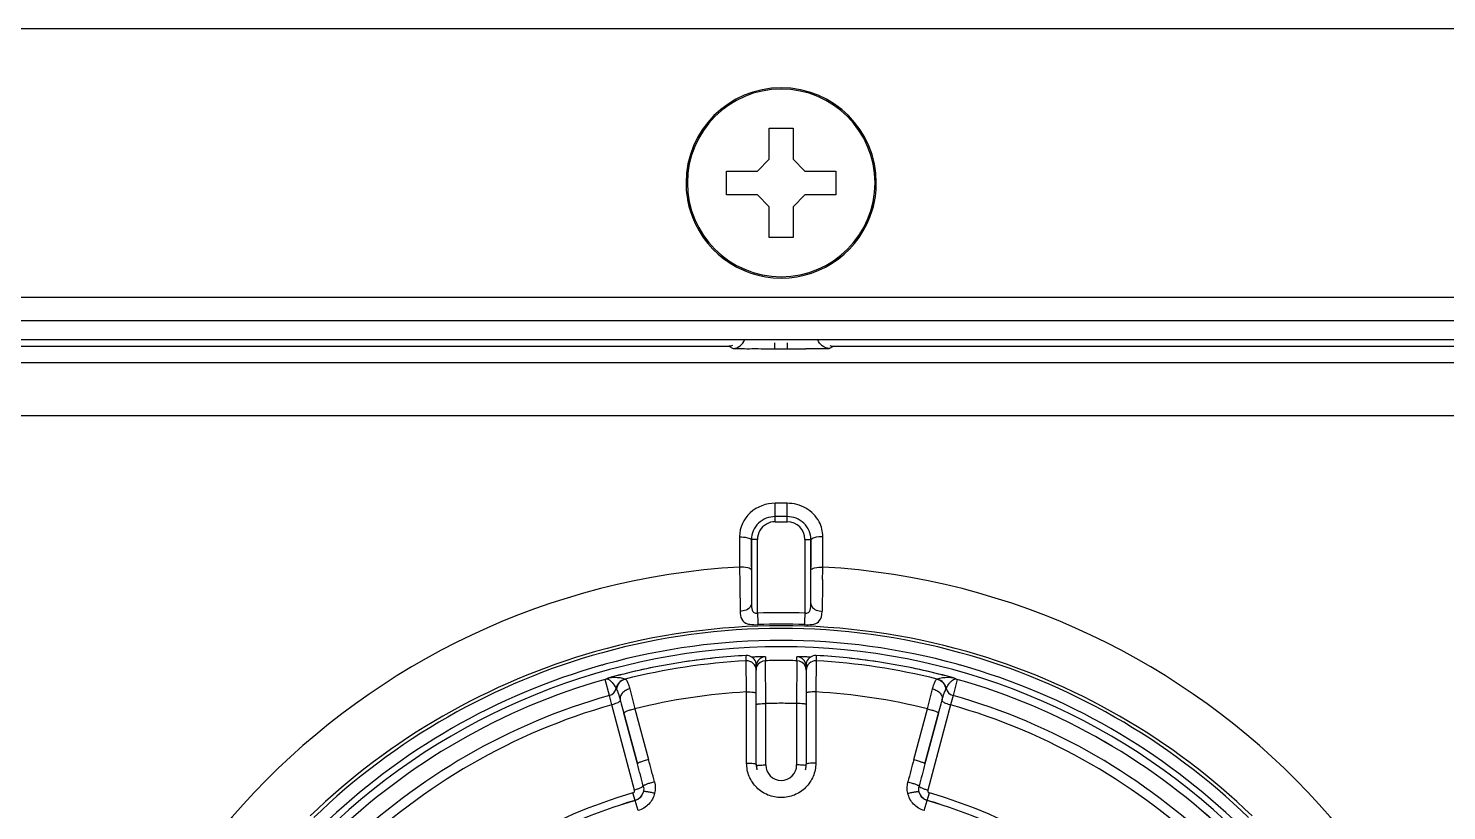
# Model space of a CAD drawing. Header units: millimetres. Extents: x -1584 to 3730, y -1918 to 2655.
# Drawn here: x 463.9 to 523.5, y -80.4 to -47.5 of the extents above; entities that cross this region are included whole.
import ezdxf

# ---------------------------------------------------------------- set-up
doc = ezdxf.new("R2010")
doc.units = ezdxf.units.MM
doc.header["$LTSCALE"] = 65.395
doc.layers.get('0').update_dxf_attribs({"linetype": 'CONTINUOUS'})
doc.layers.add('ASSI', color=7, linetype='CONTINUOUS')
doc.layers.add('GEOM', color=7, linetype='CONTINUOUS')

msp = doc.modelspace()

# ---------------------------------------------------------------- linework, layer by layer
at = {"linetype": 'Continuous'}
for p, q in [((118.459, -47.45), (875.459, -47.45)), ((495.059, -51.65), (496.059, -51.65)), ((495.059, -52.431), (495.059, -51.65)), ((496.059, -51.65), (496.059, -52.431)), ((495.059, -52.95), (495.059, -52.431)), ((496.059, -52.431), (496.059, -52.95)), ((494.559, -53.45), (495.059, -52.95)), ((496.059, -52.95), (496.559, -53.45)), ((493.259, -53.95), (493.259, -53.45)), ((493.259, -53.45), (494.04, -53.45)), ((494.04, -53.45), (494.559, -53.45)), ((496.559, -53.45), (497.078, -53.45)), ((497.078, -53.45), (497.859, -53.45)), ((497.859, -53.45), (497.859, -53.95)), ((493.259, -54.45), (493.259, -53.95)), ((497.859, -53.95), (497.859, -54.45)), ((494.04, -54.45), (493.259, -54.45)), ((494.559, -54.45), (494.04, -54.45)), ((495.059, -54.95), (494.559, -54.45)), ((496.559, -54.45), (496.059, -54.95)), ((497.078, -54.45), (496.559, -54.45)), ((497.859, -54.45), (497.078, -54.45)), ((495.059, -55.469), (495.059, -54.95)), ((496.059, -54.95), (496.059, -55.469)), ((495.059, -56.25), (495.059, -55.469)), ((496.059, -55.469), (496.059, -56.25)), ((496.059, -56.25), (495.059, -56.25))]:
    msp.add_line(p, q, dxfattribs=at)
at = {"layer": 'ASSI', "linetype": 'Continuous'}
for radius, start, end in [(4, 0, 180), (4, 0, 180), (4, 0, 180), (3.945, 0, 180), (4, 180, 196.27284), (4, 180, 196.30632), (3.945, 180, 360), (4, 343.72716, 360), (4, 343.72716, 360), (4, 343.69368, 360), (4, 196.27284, 343.72716), (4, 196.30632, 343.69368)]:
    msp.add_arc((495.559, -53.95), radius, start, end, dxfattribs=at)
at = {"layer": 'GEOM', "linetype": 'Continuous'}
for p, q in [((109.959, -58.75), (881.159, -58.75)), ((877.159, -59.75), (113.959, -59.75)), ((877.159, -60.55), (113.959, -60.55)), ((412.76, -60.819), (493.358, -60.819)), ((493.358, -60.819), (493.537, -60.909)), ((495.287, -60.924), (495.287, -60.673)), ((495.83, -60.924), (495.83, -60.673)), ((497.58, -60.909), (497.76, -60.819)), ((497.76, -60.819), (578.358, -60.819)), ((495.287, -60.924), (495.83, -60.924)), ((495.83, -60.924), (496.088, -60.924)), ((883.596, -61.522), (107.953, -61.522)), ((799.559, -63.745), (191.559, -63.745)), ((495.809, -67.425), (495.309, -67.425)), ((495.309, -67.985), (495.309, -67.425)), ((495.809, -67.985), (495.809, -67.425)), ((495.809, -67.985), (495.309, -67.985)), ((495.309, -68.2), (495.309, -67.985)), ((495.309, -68.2), (495.809, -68.2)), ((495.809, -68.2), (495.809, -67.985)), ((493.809, -68.821), (493.809, -68.982)), ((493.809, -68.982), (493.809, -70.108)), ((494.559, -68.95), (494.309, -68.95)), ((494.309, -70.108), (494.309, -68.982)), ((494.309, -68.982), (494.309, -70.108)), ((494.559, -70.237), (494.559, -68.95)), ((496.559, -68.95), (496.559, -70.238)), ((496.559, -68.95), (496.809, -68.95)), ((496.809, -70.108), (496.809, -68.982)), ((496.809, -70.108), (496.809, -68.982)), ((496.809, -68.982), (496.809, -70.108)), ((497.309, -68.982), (497.309, -68.821)), ((497.309, -69.267), (497.309, -68.982)), ((497.309, -69.691), (497.309, -69.267)), ((497.309, -70.108), (497.309, -69.691)), ((493.809, -70.108), (493.819, -70.819)), ((494.309, -70.108), (494.309, -70.237)), ((494.309, -70.237), (494.309, -70.77)), ((494.559, -71.635), (494.559, -70.237)), ((496.559, -70.238), (496.559, -71.635)), ((496.809, -70.238), (496.809, -70.108)), ((496.809, -70.238), (496.809, -70.108)), ((496.809, -70.634), (496.809, -70.238)), ((496.809, -70.238), (496.809, -70.238)), ((497.301, -70.636), (497.307, -70.242)), ((497.307, -70.242), (497.309, -70.108)), ((494.309, -70.77), (494.309, -71.364)), ((496.809, -71.019), (496.809, -70.634)), ((494.309, -71.364), (494.309, -71.635)), ((496.809, -71.36), (496.809, -71.019)), ((496.809, -71.635), (496.809, -71.36)), ((493.831, -71.643), (493.835, -71.97)), ((494.559, -72.046), (494.559, -71.635)), ((494.559, -72.046), (494.573, -72.432)), ((496.559, -72.046), (496.544, -72.431)), ((496.559, -71.635), (496.559, -72.046)), ((494.573, -72.432), (494.577, -72.531)), ((496.544, -72.431), (496.541, -72.53)), ((494.087, -73.885), (494.087, -73.828)), ((494.087, -73.828), (494.087, -73.828)), ((494.087, -74.051), (494.087, -73.885)), ((494.899, -73.883), (494.899, -74.046)), ((496.219, -74.046), (496.218, -73.883)), ((497.03, -73.828), (497.03, -73.972)), ((497.03, -73.828), (497.03, -73.828)), ((494.106, -75.359), (494.087, -74.051)), ((494.509, -74.283), (494.509, -74.227)), ((494.509, -74.283), (494.509, -74.227)), ((494.509, -74.45), (494.509, -74.283)), ((494.509, -74.446), (494.509, -74.283)), ((494.509, -74.283), (494.509, -74.446)), ((494.509, -74.365), (494.509, -74.283)), ((494.509, -74.446), (494.509, -74.365)), ((494.509, -75.403), (494.509, -74.45)), ((494.909, -75.848), (494.899, -74.046)), ((496.219, -74.046), (496.209, -75.848)), ((496.609, -74.227), (496.609, -74.283)), ((496.609, -74.227), (496.609, -74.283)), ((496.609, -74.283), (496.609, -74.371)), ((496.609, -74.283), (496.609, -74.446)), ((496.609, -74.446), (496.609, -74.283)), ((496.609, -74.283), (496.609, -74.364)), ((496.609, -74.364), (496.609, -74.446)), ((496.609, -74.371), (496.609, -74.45)), ((496.609, -74.45), (496.609, -75.403)), ((497.031, -74.051), (497.011, -75.359)), ((497.03, -73.972), (497.031, -74.051)), ((488.153, -74.834), (488.153, -74.833)), ((488.333, -75.506), (488.153, -74.834)), ((488.22, -74.808), (488.22, -74.807)), ((488.309, -74.773), (488.309, -74.773)), ((502.965, -74.834), (502.784, -75.506)), ((502.897, -74.807), (502.809, -74.773)), ((502.809, -74.773), (502.809, -74.773)), ((502.897, -74.808), (502.897, -74.807)), ((502.965, -74.834), (502.965, -74.833)), ((488.434, -75.902), (488.333, -75.506)), ((488.792, -75.697), (488.836, -75.861)), ((488.801, -75.728), (488.792, -75.697)), ((489.191, -75.229), (489.41, -76.066)), ((494.106, -78.356), (494.106, -75.359)), ((494.509, -75.798), (494.509, -75.403)), ((494.509, -75.511), (494.509, -75.403)), ((494.509, -75.798), (494.509, -75.511)), ((496.609, -75.403), (496.609, -75.798)), ((496.609, -75.403), (496.609, -75.511)), ((496.609, -75.511), (496.609, -75.798)), ((497.011, -75.359), (497.012, -78.356)), ((501.708, -76.066), (501.926, -75.229)), ((502.281, -75.861), (502.325, -75.697)), ((502.325, -75.697), (502.317, -75.728)), ((502.784, -75.506), (502.683, -75.902)), ((489.395, -79.486), (488.434, -75.902)), ((488.836, -75.861), (488.94, -76.249)), ((488.94, -76.249), (489.512, -78.384)), ((489.512, -78.384), (488.94, -76.249)), ((489.41, -76.066), (489.982, -78.201)), ((494.509, -75.887), (494.509, -75.798)), ((494.509, -75.887), (494.509, -75.798)), ((494.509, -76.816), (494.509, -75.887)), ((494.509, -76.816), (494.509, -75.887)), ((494.509, -76.816), (494.509, -75.887)), ((494.909, -78.43), (494.909, -75.848)), ((496.209, -75.848), (496.209, -78.43)), ((496.609, -75.798), (496.609, -75.887)), ((496.609, -75.798), (496.609, -75.887)), ((496.609, -75.887), (496.609, -76.816)), ((496.609, -75.887), (496.609, -76.816)), ((501.136, -78.201), (501.708, -76.066)), ((501.605, -78.384), (502.177, -76.249)), ((502.177, -76.249), (501.605, -78.384)), ((502.683, -75.902), (501.723, -79.486)), ((502.177, -76.249), (502.281, -75.861)), ((494.509, -78.4), (494.509, -76.816)), ((494.509, -78.4), (494.509, -76.816)), ((494.509, -78.4), (494.509, -76.816)), ((496.609, -76.816), (496.609, -78.4)), ((496.609, -76.816), (496.609, -78.4)), ((489.418, -79.922), (489.327, -79.609)), ((501.699, -79.922), (501.791, -79.609)), ((489.419, -79.927), (489.418, -79.922)), ((489.544, -80.353), (489.419, -79.927)), ((501.574, -80.353), (501.698, -79.927)), ((501.699, -79.922), (501.698, -79.927))]:
    msp.add_line(p, q, dxfattribs=at)
for points in [[(488.22, -74.807), (488.195, -74.818), (488.153, -74.833)], [(488.309, -74.773), (488.296, -74.777), (488.22, -74.807)], [(502.965, -74.833), (502.922, -74.818), (502.897, -74.807)]]:
    msp.add_lwpolyline(points, dxfattribs=at)
for centre, radius, start, end in [((495.286, 135.181), 196.105, 269.8706, 270.00036), ((495.876, 111.335), 172.259, 270.0704, 270.2394), ((495.309, -68.95), 0.75, 119.78908, 180), ((495.309, -68.95), 0.75, 90, 119.78908), ((495.809, -68.95), 0.75, 0, 90), ((495.559, -100.575), 30.517, 93.28787, 179.73209), ((495.559, -100.575), 30.517, 0.26786, 86.7124), ((938.881, -77.315), 441.631, 179.13344, 179.30648), ((495.558, -99.455), 27.427, 87.90858, 92.0875), ((495.559, -101.089), 28.514, 74.12196, 105.87857), ((495.559, -100.95), 28.259, 74.57922, 105.42078), ((495.558, -98.708), 26.196, 87.84948, 92.14649), ((495.559, -100.95), 27.759, 90, 105.45695), ((495.559, -100.95), 27.759, 74.54299, 90), ((495.56, -101.094), 28.519, 105.87756, 133.98437), ((495.559, -100.95), 28.259, 105.42078, 134.06976), ((495.559, -100.95), 27.493, 90, 134.17774), ((495.559, -100.95), 27.493, 90, 134.17774), ((495.559, -100.95), 27.162, 93.10585, 104.11354), ((495.559, -100.95), 27.162, 93.10585, 98.60345), ((494.108, -74.23), 0.403, 74.55904, 93.03278), ((494.108, -74.229), 0.402, 56.39464, 74.44752), ((494.909, -74.283), 0.4, 91.39954, 157.83989), ((495.559, -100.95), 27.493, 45.82226, 90), ((495.559, -100.95), 27.493, 45.82226, 90), ((496.209, -74.283), 0.4, 22.16011, 88.60043), ((497.009, -74.229), 0.402, 105.55256, 123.60531), ((497.009, -74.23), 0.403, 86.96722, 105.44104), ((495.559, -100.95), 27.162, 75.88646, 86.89415), ((495.559, -100.95), 27.162, 81.39655, 86.89415), ((495.559, -100.95), 28.259, 45.93023, 74.57922), ((495.558, -101.094), 28.519, 46.01617, 74.12298), ((495.559, -100.95), 27.759, 105.80181, 134.12818), ((495.559, -100.95), 27.759, 105.45695, 105.80181), ((495.559, -100.95), 27.162, 99.98298, 105.48058), ((495.559, -100.95), 26.94, 93.13191, 104.08937), ((495.559, -100.95), 27.162, 98.60345, 99.98298), ((494.109, -74.45), 0.4, 0.00571, 93.1362), ((494.106, -74.228), 0.403, 0.07214, 18.55233), ((494.907, -74.283), 0.398, 172.0413, 179.97346), ((494.912, -74.284), 0.403, 157.93282, 172.06072), ((494.909, -74.446), 0.4, 91.40829, 157.84187), ((495.559, -100.915), 26.876, 90.00003, 91.40677), ((495.559, -100.915), 26.876, 88.59323, 89.99997), ((496.209, -74.446), 0.4, 22.16208, 88.59204), ((496.205, -74.284), 0.403, 7.93928, 22.06718), ((496.21, -74.283), 0.398, 0.02654, 7.9587), ((497.009, -74.45), 0.4, 86.86363, 179.99031), ((497.012, -74.228), 0.403, 161.44775, 179.92786), ((495.559, -100.95), 26.94, 75.91063, 86.86809), ((495.559, -100.95), 27.162, 80.01702, 81.39655), ((495.559, -100.95), 27.162, 74.51942, 80.01702), ((495.559, -100.95), 27.759, 74.19813, 74.54299), ((495.559, -100.95), 27.759, 45.87176, 74.19813), ((495.559, -100.95), 27.147, 105.83205, 134.16795), ((495.559, -100.95), 27.146, 105.83205, 134.16795), ((488.044, -74.45), 0.399, 285.84607, 296.29478), ((488.44, -75.242), 0.487, 114.86747, 116.84319), ((488.192, -75.011), 0.206, 80.45197, 81.95049), ((488.44, -75.242), 0.487, 108.55672, 114.86603), ((488.44, -75.242), 0.486, 105.67163, 108.55375), ((495.559, -100.95), 27.162, 104.11354, 105.48058), ((489.105, -75.307), 0.5, 104.15013, 168.19029), ((502.013, -75.307), 0.5, 11.81989, 75.85183), ((495.559, -100.95), 27.162, 74.51942, 75.88646), ((502.677, -75.242), 0.487, 68.51925, 74.32656), ((502.677, -75.242), 0.487, 64.62028, 68.51646), ((502.677, -75.242), 0.487, 63.15663, 64.62052), ((502.927, -75.017), 0.211, 99.08219, 101.21802), ((502.926, -75.011), 0.205, 98.04769, 99.07666), ((503.073, -74.45), 0.399, 243.70444, 254.15472), ((495.559, -100.95), 27.147, 45.83205, 74.16795), ((495.559, -100.95), 27.146, 45.83205, 74.16795), ((495.559, -100.95), 26.45, 105.85363, 134.14637), ((488.224, -75.122), 0.4, 285.82059, 348.07365), ((495.559, -100.95), 25.632, 93.24851, 103.87987), ((495.559, -100.95), 25.632, 76.12013, 86.75149), ((502.893, -75.122), 0.4, 191.92193, 254.17887), ((495.559, -100.95), 26.45, 45.85363, 74.14637), ((495.559, -100.95), 26.042, 105.87764, 134.12236), ((495.559, -100.716), 24.877, 90.00004, 91.49729), ((495.559, -100.716), 24.877, 88.50271, 89.99996), ((495.559, -100.95), 26.042, 45.87764, 74.12236), ((128.988, -174.987), 373.242, 14.85168, 15.00012), ((327.661, -121.702), 168.049, 14.67055, 15.00269), ((495.559, -78.4), 1.05, 180, 183.82328), ((495.559, -78.4), 1.05, 183.82328, 193.29662), ((495.559, -78.43), 0.65, 180.00103, 359.99897), ((495.559, -78.4), 1.05, 346.72147, 356.1774), ((495.559, -78.4), 1.05, 356.1774, 360), ((663.451, -121.701), 168.043, 164.99731, 165.32945), ((862.138, -174.989), 373.251, 164.99988, 165.14832), ((495.559, -100.95), 22.233, 106.27873, 133.72127), ((489.278, -79.442), 0.5, 286.287, 346.54338), ((501.839, -79.442), 0.5, 193.45664, 253.713), ((495.559, -100.95), 22.233, 46.27873, 73.72127), ((495.559, -100.95), 21.906, 106.27873, 133.72127), ((495.559, -100.95), 21.901, 106.27901, 133.72099), ((495.559, -100.95), 21.901, 46.27901, 73.72099), ((495.559, -100.95), 21.906, 46.27873, 73.72127)]:
    msp.add_arc(centre, radius, start, end, dxfattribs=at)
for points in [[(493.509, -60.793), (493.46, -60.81), (493.409, -60.819), (493.358, -60.819)], [(493.537, -60.909), (493.736, -60.909), (493.957, -60.744), (494.015, -60.555)], [(497.58, -60.909), (497.382, -60.909), (497.16, -60.744), (497.102, -60.555)], [(497.609, -60.793), (497.657, -60.81), (497.709, -60.819), (497.76, -60.819)], [(497.309, -68.821), (497.308, -68.611), (497.254, -68.397), (497.157, -68.211)], [(494.488, -74.099), (494.46, -74.018), (494.402, -73.942), (494.33, -73.894)], [(496.787, -73.894), (496.715, -73.942), (496.657, -74.018), (496.63, -74.099)], [(494.509, -74.446), (494.509, -74.395), (494.519, -74.343), (494.538, -74.295)], [(496.609, -74.446), (496.609, -74.395), (496.598, -74.343), (496.579, -74.296)], [(488.291, -74.829), (488.302, -74.835), (488.314, -74.841), (488.324, -74.848)], [(488.324, -74.848), (488.342, -74.858), (488.358, -74.87), (488.374, -74.883)], [(490.231, -79.142), (490.272, -79.297), (490.274, -79.466), (490.237, -79.621)], [(500.881, -79.621), (500.844, -79.466), (500.846, -79.297), (500.886, -79.142)], [(489.761, -79.318), (489.781, -79.396), (489.783, -79.48), (489.764, -79.558)], [(501.353, -79.558), (501.335, -79.48), (501.336, -79.396), (501.356, -79.318)]]:
    msp.add_open_spline(points, degree=3, dxfattribs=at)
for points, knots in [([(493.537, -60.909), (493.567, -60.924), (493.7, -60.9), (493.956, -60.928), (494.361, -60.918), (494.671, -60.923), (494.843, -60.923)], [0, 0, 0, 0, 0.077232, 0.285882, 0.604506, 1, 1, 1, 1]), ([(496.596, -60.922), (496.699, -60.922), (497.003, -60.92), (497.307, -60.919), (497.508, -60.913)], [0, 0, 0, 0, 0.337069, 1, 1, 1, 1]), ([(497.508, -60.913), (497.525, -60.912), (497.549, -60.909), (497.574, -60.912), (497.58, -60.909)], [0, 0, 0, 0, 0.719039, 1, 1, 1, 1]), ([(495.309, -67.425), (494.934, -67.425), (494.164, -67.694), (493.801, -68.457), (493.809, -68.821)], [0, 0, 0, 0, 0.507041, 1, 1, 1, 1]), ([(497.157, -68.211), (497.033, -67.973), (496.631, -67.564), (496.081, -67.425), (495.809, -67.425)], [0, 0, 0, 0, 0.495615, 1, 1, 1, 1]), ([(495.309, -67.985), (495.057, -67.985), (494.536, -68.181), (494.305, -68.701), (494.309, -68.95)], [0, 0, 0, 0, 0.502272, 1, 1, 1, 1]), ([(496.809, -68.95), (496.808, -68.701), (496.584, -68.181), (496.061, -67.985), (495.809, -67.985)], [0, 0, 0, 0, 0.497741, 1, 1, 1, 1]), ([(494.309, -68.982), (494.309, -68.924), (494.069, -68.864), (493.927, -68.852), (493.809, -68.852)], [0, 0, 0, 0, 0.326823, 1, 1, 1, 1]), ([(496.809, -68.982), (496.809, -68.918), (497.027, -68.812), (497.19, -68.821), (497.309, -68.821)], [0, 0, 0, 0, 0.349395, 1, 1, 1, 1]), ([(494.309, -70.237), (494.309, -70.18), (494.069, -70.12), (493.927, -70.108), (493.809, -70.108)], [0, 0, 0, 0, 0.326818, 1, 1, 1, 1]), ([(496.809, -70.238), (496.809, -70.18), (497.049, -70.12), (497.19, -70.108), (497.309, -70.108)], [0, 0, 0, 0, 0.326823, 1, 1, 1, 1]), ([(493.819, -70.819), (493.822, -71.029), (493.826, -71.304), (493.83, -71.578), (493.831, -71.643)], [0, 0, 0, 0, 0.764734, 1, 1, 1, 1]), ([(494.309, -71.635), (494.309, -71.678), (494.243, -71.884), (493.997, -71.964), (493.835, -71.97)], [0, 0, 0, 0, 0.209846, 1, 1, 1, 1]), ([(493.835, -71.97), (493.836, -72.082), (493.847, -72.314), (494.044, -72.462), (494.143, -72.492)], [0, 0, 0, 0, 0.521269, 1, 1, 1, 1]), ([(494.309, -71.635), (494.309, -71.73), (494.302, -71.869), (494.404, -72.046), (494.51, -72.051), (494.559, -72.046)], [0, 0, 0, 0, 0.506812, 0.736749, 1, 1, 1, 1]), ([(496.541, -72.53), (496.742, -72.538), (497.188, -72.546), (497.281, -72.125), (497.283, -71.97)], [0, 0, 0, 0, 0.565712, 1, 1, 1, 1]), ([(496.559, -72.046), (496.607, -72.052), (496.712, -72.047), (496.815, -71.87), (496.809, -71.73), (496.809, -71.635)], [0, 0, 0, 0, 0.261193, 0.492261, 1, 1, 1, 1]), ([(496.809, -71.635), (496.809, -71.678), (496.875, -71.884), (497.121, -71.964), (497.283, -71.97)], [0, 0, 0, 0, 0.209845, 1, 1, 1, 1]), ([(494.143, -72.492), (494.173, -72.501), (494.315, -72.532), (494.463, -72.534), (494.577, -72.53)], [0, 0, 0, 0, 0.215767, 1, 1, 1, 1]), ([(494.899, -73.883), (494.899, -73.882), (494.892, -73.883), (494.884, -73.881), (494.867, -73.882), (494.836, -73.881), (494.785, -73.882), (494.713, -73.883), (494.629, -73.884), (494.5, -73.888), (494.399, -73.892), (494.33, -73.895)], [0, 0, 0, 0, 0.006283, 0.024196, 0.052757, 0.090827, 0.191402, 0.318973, 0.468117, 0.634195, 1, 1, 1, 1]), ([(496.787, -73.895), (496.718, -73.892), (496.617, -73.888), (496.488, -73.884), (496.404, -73.883), (496.333, -73.882), (496.282, -73.881), (496.251, -73.882), (496.233, -73.881), (496.226, -73.883), (496.218, -73.882), (496.218, -73.883)], [0, 0, 0, 0, 0.365804, 0.531881, 0.681025, 0.808596, 0.909171, 0.947242, 0.975803, 0.993717, 1, 1, 1, 1]), ([(488.226, -74.808), (488.232, -74.81), (488.255, -74.814), (488.276, -74.823), (488.291, -74.829)], [0, 0, 0, 0, 0.294108, 1, 1, 1, 1]), ([(488.309, -74.773), (488.464, -74.744), (488.697, -74.729), (488.921, -74.79), (488.983, -74.822)], [0, 0, 0, 0, 0.693021, 1, 1, 1, 1]), ([(488.374, -74.883), (488.402, -74.906), (488.498, -75.001), (488.57, -75.117), (488.615, -75.204)], [0, 0, 0, 0, 0.268677, 1, 1, 1, 1]), ([(489.001, -74.821), (488.907, -74.845), (488.729, -74.953), (488.645, -75.143), (488.633, -75.24)], [0, 0, 0, 0, 0.498106, 1, 1, 1, 1]), ([(488.983, -74.822), (488.983, -74.822), (488.99, -74.822), (488.995, -74.821), (489.001, -74.821)], [0, 0, 0, 0, 0.116284, 1, 1, 1, 1]), ([(489.001, -74.821), (489.016, -74.82), (489.054, -74.857), (489.096, -74.935), (489.147, -75.066), (489.176, -75.169), (489.191, -75.229)], [0, 0, 0, 0, 0.099683, 0.297656, 0.599981, 1, 1, 1, 1]), ([(501.926, -75.229), (501.942, -75.169), (501.971, -75.066), (502.022, -74.935), (502.063, -74.857), (502.102, -74.82), (502.117, -74.821)], [0, 0, 0, 0, 0.400011, 0.702339, 0.900289, 1, 1, 1, 1]), ([(502.117, -74.821), (502.119, -74.821), (502.125, -74.821), (502.131, -74.823), (502.135, -74.822)], [0, 0, 0, 0, 0.372708, 1, 1, 1, 1]), ([(502.117, -74.821), (502.211, -74.845), (502.388, -74.953), (502.472, -75.143), (502.484, -75.24)], [0, 0, 0, 0, 0.498105, 1, 1, 1, 1]), ([(502.135, -74.822), (502.197, -74.79), (502.421, -74.729), (502.653, -74.744), (502.809, -74.773)], [0, 0, 0, 0, 0.30698, 1, 1, 1, 1]), ([(502.502, -75.204), (502.541, -75.129), (502.61, -75.018), (502.736, -74.88), (502.829, -74.821), (502.886, -74.81)], [0, 0, 0, 0, 0.448045, 0.691092, 1, 1, 1, 1]), ([(488.615, -75.204), (488.616, -75.206), (488.622, -75.218), (488.628, -75.23), (488.633, -75.24)], [0, 0, 0, 0, 0.119525, 1, 1, 1, 1]), ([(488.633, -75.24), (488.66, -75.294), (488.718, -75.446), (488.766, -75.6), (488.792, -75.697)], [0, 0, 0, 0, 0.375633, 1, 1, 1, 1]), ([(488.801, -75.728), (488.801, -75.731), (488.8, -75.745), (488.788, -75.756), (488.778, -75.763)], [0, 0, 0, 0, 0.173058, 1, 1, 1, 1]), ([(489.191, -75.229), (489.128, -75.245), (489.01, -75.293), (488.869, -75.406), (488.784, -75.547), (488.78, -75.652), (488.792, -75.697)], [0, 0, 0, 0, 0.28904, 0.557234, 0.792097, 1, 1, 1, 1]), ([(494.106, -75.359), (494.157, -75.359), (494.252, -75.361), (494.364, -75.368), (494.436, -75.377), (494.474, -75.385), (494.496, -75.391), (494.509, -75.399), (494.509, -75.403)], [0, 0, 0, 0, 0.375837, 0.695728, 0.819131, 0.91209, 0.97165, 1, 1, 1, 1]), ([(497.011, -75.359), (496.96, -75.359), (496.865, -75.361), (496.753, -75.368), (496.681, -75.377), (496.643, -75.385), (496.621, -75.391), (496.609, -75.399), (496.609, -75.403)], [0, 0, 0, 0, 0.375852, 0.695748, 0.81915, 0.912104, 0.971656, 1, 1, 1, 1]), ([(501.926, -75.229), (501.989, -75.245), (502.107, -75.293), (502.248, -75.406), (502.333, -75.547), (502.337, -75.652), (502.325, -75.697)], [0, 0, 0, 0, 0.28904, 0.557235, 0.792098, 1, 1, 1, 1]), ([(502.317, -75.728), (502.316, -75.731), (502.317, -75.745), (502.33, -75.756), (502.339, -75.763)], [0, 0, 0, 0, 0.173059, 1, 1, 1, 1]), ([(502.325, -75.697), (502.351, -75.6), (502.399, -75.446), (502.457, -75.294), (502.484, -75.24)], [0, 0, 0, 0, 0.62438, 1, 1, 1, 1]), ([(502.484, -75.24), (502.487, -75.236), (502.493, -75.224), (502.499, -75.212), (502.502, -75.204)], [0, 0, 0, 0, 0.375999, 1, 1, 1, 1]), ([(488.778, -75.763), (488.762, -75.776), (488.718, -75.801), (488.605, -75.851), (488.506, -75.883), (488.434, -75.902)], [0, 0, 0, 0, 0.16872, 0.404333, 1, 1, 1, 1]), ([(489.41, -76.066), (489.348, -76.083), (489.235, -76.116), (489.102, -76.161), (489.019, -76.195), (488.976, -76.216), (488.951, -76.231), (488.939, -76.244), (488.94, -76.249)], [0, 0, 0, 0, 0.376116, 0.695926, 0.819239, 0.912115, 0.971628, 1, 1, 1, 1]), ([(494.509, -75.887), (494.509, -75.884), (494.521, -75.877), (494.543, -75.871), (494.58, -75.864), (494.652, -75.856), (494.763, -75.849), (494.858, -75.848), (494.909, -75.848)], [0, 0, 0, 0, 0.026939, 0.08594, 0.178688, 0.30211, 0.622653, 1, 1, 1, 1]), ([(496.609, -75.887), (496.609, -75.884), (496.596, -75.877), (496.575, -75.871), (496.537, -75.864), (496.465, -75.856), (496.354, -75.849), (496.26, -75.848), (496.209, -75.848)], [0, 0, 0, 0, 0.026939, 0.08594, 0.178688, 0.302111, 0.622653, 1, 1, 1, 1]), ([(501.708, -76.066), (501.769, -76.083), (501.883, -76.116), (502.015, -76.161), (502.099, -76.195), (502.142, -76.216), (502.166, -76.231), (502.179, -76.244), (502.177, -76.249)], [0, 0, 0, 0, 0.376105, 0.695911, 0.819225, 0.912105, 0.971623, 1, 1, 1, 1]), ([(502.339, -75.763), (502.355, -75.776), (502.399, -75.801), (502.513, -75.851), (502.612, -75.883), (502.683, -75.902)], [0, 0, 0, 0, 0.168719, 0.404331, 1, 1, 1, 1]), ([(489.982, -78.201), (489.92, -78.217), (489.807, -78.25), (489.674, -78.295), (489.59, -78.329), (489.548, -78.351), (489.523, -78.365), (489.511, -78.379), (489.512, -78.384)], [0, 0, 0, 0, 0.376103, 0.695917, 0.819234, 0.912114, 0.971629, 1, 1, 1, 1]), ([(494.106, -78.356), (494.157, -78.356), (494.252, -78.358), (494.364, -78.365), (494.436, -78.374), (494.474, -78.382), (494.496, -78.388), (494.509, -78.396), (494.509, -78.4)], [0, 0, 0, 0, 0.3758, 0.695715, 0.819135, 0.912105, 0.971664, 1, 1, 1, 1]), ([(495.559, -79.806), (495.369, -79.806), (494.987, -79.73), (494.504, -79.407), (494.181, -78.925), (494.106, -78.544), (494.106, -78.356)], [0, 0, 0, 0, 0.250713, 0.500971, 0.750646, 1, 1, 1, 1]), ([(494.511, -78.466), (494.512, -78.465), (494.521, -78.459), (494.531, -78.457), (494.539, -78.455)], [0, 0, 0, 0, 0.159673, 1, 1, 1, 1]), ([(494.539, -78.455), (494.545, -78.453), (494.573, -78.448), (494.602, -78.444), (494.626, -78.442)], [0, 0, 0, 0, 0.195752, 1, 1, 1, 1]), ([(494.626, -78.442), (494.646, -78.44), (494.74, -78.433), (494.835, -78.43), (494.909, -78.43)], [0, 0, 0, 0, 0.214691, 1, 1, 1, 1]), ([(497.012, -78.356), (497.012, -78.544), (496.936, -78.925), (496.613, -79.407), (496.13, -79.73), (495.748, -79.806), (495.559, -79.806)], [0, 0, 0, 0, 0.249353, 0.499026, 0.749284, 1, 1, 1, 1]), ([(496.492, -78.442), (496.471, -78.44), (496.377, -78.433), (496.283, -78.43), (496.209, -78.43)], [0, 0, 0, 0, 0.214693, 1, 1, 1, 1]), ([(496.578, -78.455), (496.573, -78.453), (496.544, -78.448), (496.515, -78.444), (496.492, -78.442)], [0, 0, 0, 0, 0.195753, 1, 1, 1, 1]), ([(496.607, -78.466), (496.606, -78.465), (496.597, -78.459), (496.587, -78.457), (496.578, -78.455)], [0, 0, 0, 0, 0.159617, 1, 1, 1, 1]), ([(497.012, -78.356), (496.96, -78.356), (496.865, -78.358), (496.753, -78.365), (496.681, -78.374), (496.643, -78.382), (496.621, -78.388), (496.609, -78.396), (496.609, -78.4)], [0, 0, 0, 0, 0.37579, 0.695707, 0.81913, 0.912103, 0.971665, 1, 1, 1, 1]), ([(501.136, -78.201), (501.197, -78.217), (501.311, -78.25), (501.443, -78.295), (501.527, -78.329), (501.57, -78.351), (501.595, -78.365), (501.607, -78.379), (501.605, -78.384)], [0, 0, 0, 0, 0.376103, 0.695917, 0.819234, 0.912114, 0.971629, 1, 1, 1, 1]), ([(490.231, -79.142), (490.172, -79.158), (490.063, -79.189), (489.935, -79.231), (489.852, -79.264), (489.807, -79.284), (489.778, -79.3), (489.763, -79.312), (489.761, -79.318)], [0, 0, 0, 0, 0.361257, 0.673602, 0.797796, 0.895144, 0.962629, 1, 1, 1, 1]), ([(500.886, -79.142), (500.945, -79.158), (501.054, -79.189), (501.182, -79.231), (501.266, -79.263), (501.31, -79.284), (501.339, -79.3), (501.354, -79.312), (501.356, -79.318)], [0, 0, 0, 0, 0.361263, 0.67361, 0.797803, 0.89515, 0.962633, 1, 1, 1, 1]), ([(489.327, -79.609), (489.351, -79.602), (489.395, -79.566), (489.401, -79.51), (489.395, -79.486)], [0, 0, 0, 0, 0.502184, 1, 1, 1, 1]), ([(489.761, -79.318), (489.76, -79.324), (489.75, -79.338), (489.715, -79.366), (489.641, -79.403), (489.528, -79.447), (489.441, -79.473), (489.395, -79.486)], [0, 0, 0, 0, 0.044984, 0.115733, 0.337115, 0.644949, 1, 1, 1, 1]), ([(489.764, -79.559), (489.745, -79.643), (489.66, -79.805), (489.504, -79.902), (489.419, -79.927)], [0, 0, 0, 0, 0.495921, 1, 1, 1, 1]), ([(490.237, -79.621), (490.197, -79.79), (490.025, -80.114), (489.711, -80.304), (489.544, -80.353)], [0, 0, 0, 0, 0.49938, 1, 1, 1, 1]), ([(490.237, -79.621), (490.178, -79.608), (490.07, -79.585), (489.941, -79.563), (489.857, -79.553), (489.811, -79.55), (489.783, -79.551), (489.767, -79.554), (489.764, -79.558)], [0, 0, 0, 0, 0.374731, 0.691497, 0.814316, 0.907968, 0.969619, 1, 1, 1, 1]), ([(500.881, -79.621), (500.939, -79.608), (501.047, -79.585), (501.176, -79.563), (501.261, -79.553), (501.306, -79.55), (501.334, -79.551), (501.351, -79.554), (501.353, -79.558)], [0, 0, 0, 0, 0.374737, 0.691502, 0.814319, 0.907969, 0.969618, 1, 1, 1, 1]), ([(501.574, -80.353), (501.406, -80.304), (501.093, -80.114), (500.921, -79.79), (500.881, -79.621)], [0, 0, 0, 0, 0.50062, 1, 1, 1, 1]), ([(501.698, -79.927), (501.614, -79.902), (501.457, -79.805), (501.373, -79.643), (501.353, -79.559)], [0, 0, 0, 0, 0.504081, 1, 1, 1, 1]), ([(501.356, -79.318), (501.357, -79.324), (501.367, -79.338), (501.403, -79.366), (501.477, -79.403), (501.589, -79.447), (501.676, -79.473), (501.723, -79.486)], [0, 0, 0, 0, 0.044982, 0.115729, 0.337107, 0.644942, 1, 1, 1, 1]), ([(501.723, -79.486), (501.716, -79.51), (501.722, -79.566), (501.766, -79.602), (501.791, -79.609)], [0, 0, 0, 0, 0.497816, 1, 1, 1, 1])]:
    msp.add_open_spline(points, degree=3, knots=knots, dxfattribs=at)

doc.saveas('drawing.dxf')
